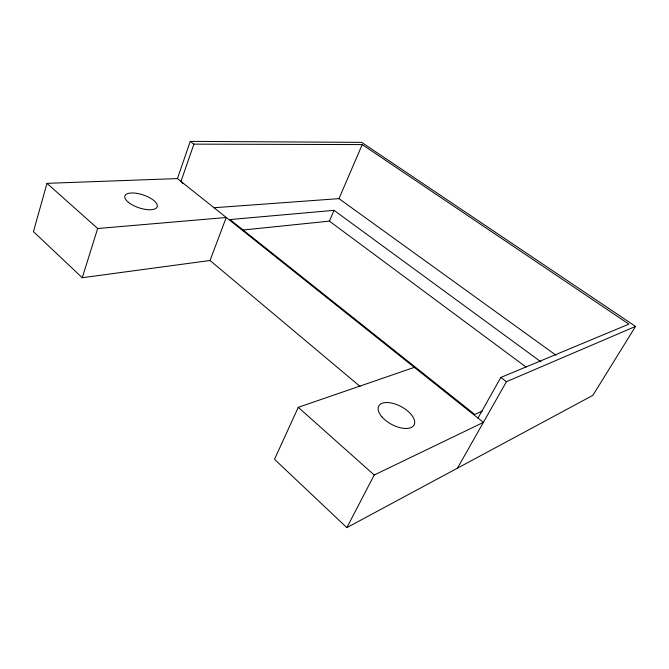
<?xml version="1.0" encoding="UTF-8"?>
<svg xmlns="http://www.w3.org/2000/svg" width="669" height="669" viewBox="0 0 669 669"><rect width="100%" height="100%" fill="white"/><g stroke="black" fill="none" stroke-linecap="round" stroke-linejoin="round"><path stroke-width="1" d="M414.295 367.373L298.274 407.329L274.507 459.294L346.86 527.632L374.214 475.015L483.394 422.39L177.436 178.581L46.997 183.348L33.45 231.625L82.254 277.719L210.033 260.492L360.073 386.439M82.254 277.719L97.666 228.505L46.997 183.348M177.436 178.581L190.272 141.368L361.67 142.372L635.55 326.413L592.885 395.346L346.86 527.632M477.992 418.083L500.83 377.45L628.919 324.131L362.222 144.588L193.91 144.136L180.973 181.399L183.122 183.641M210.033 260.492L226.222 217.5L97.666 228.505M242.839 230.036L329.407 221.13L334.048 210.342L540.987 361.854M214.113 207.733L338.982 198.643L362.222 144.588M457.471 468.158L506.425 381.706L635.55 326.413M482.324 411.009L474.789 414.487L229.969 219.557L334.048 210.342M338.982 198.643L555.981 355.206M329.407 221.13L525.951 366.972M190.272 141.368L193.91 144.136M500.83 377.45L506.425 381.706M298.274 407.329L374.214 475.015M128.323 202.272A17.034 6.782 18.5 0 0 156.237 208.134A17.034 6.782 18.5 0 0 138.608 193.675A17.034 6.782 18.5 0 0 128.323 202.272M382.058 417.03A20.045 10.094 28.1 0 0 413.434 425.91A20.045 10.094 28.1 0 0 393.757 403.591A20.045 10.094 28.1 0 0 382.058 417.03"/></g></svg>
